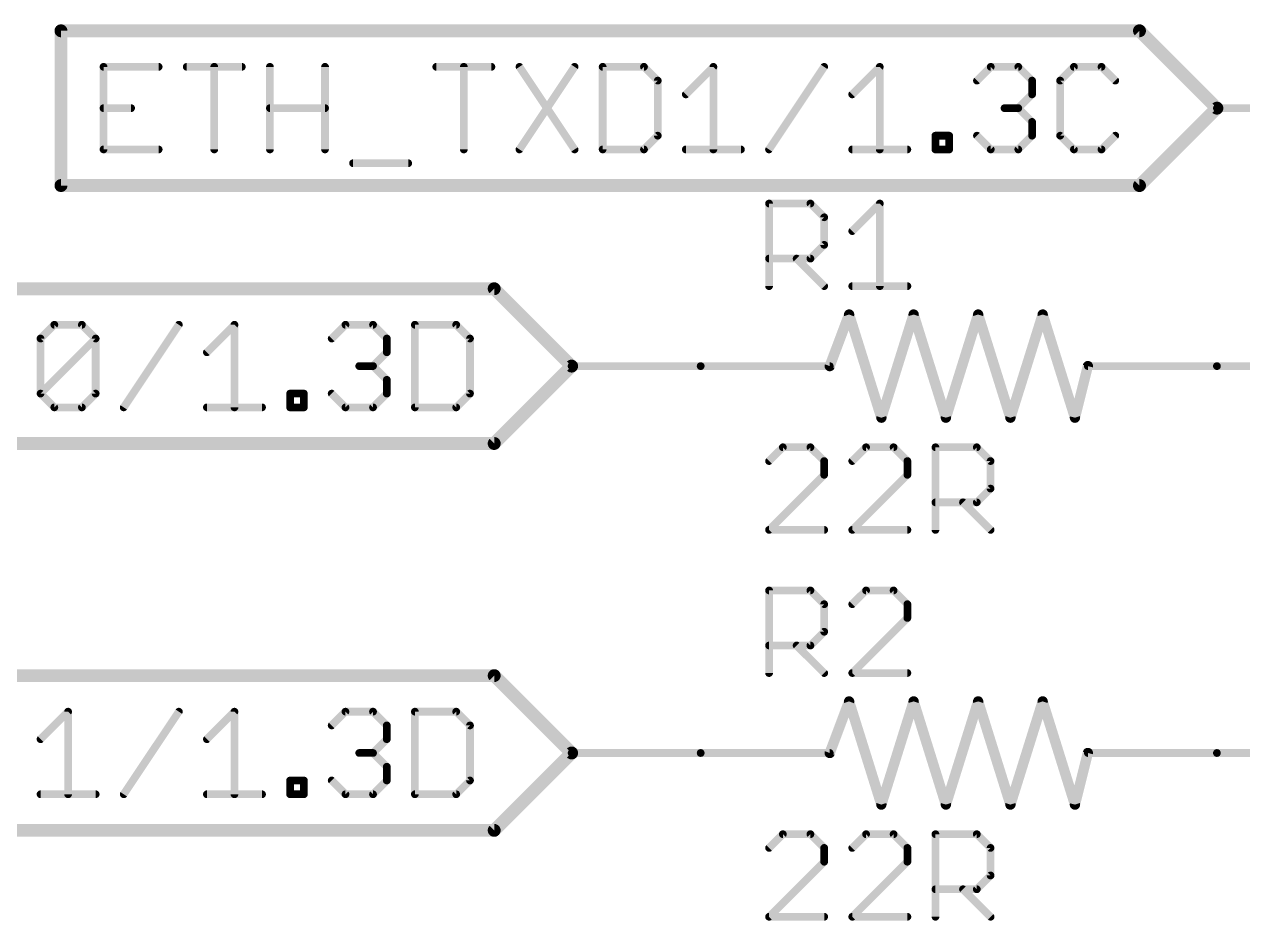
# Model space of a CAD drawing. Extents: x 0 to 388, y 0 to 261.
# Drawn here: x 45.11 to 69.09, y 187.2 to 204.85 of the extents above; entities that cross this region are included whole.
import ezdxf

# ---------------------------------------------------------------- set-up
doc = ezdxf.new("R2010")
doc.units = 0
for name, color, linetype in [('91', 94, 'CONTINUOUS'), ('94', 14, 'CONTINUOUS'), ('95', 251, 'CONTINUOUS'), ('96', 251, 'CONTINUOUS')]:
    doc.layers.add(name, color=color, linetype=linetype)

msp = doc.modelspace()

# ---------------------------------------------------------------- linework, layer by layer
at = {"layer": '91', "const_width": 0.1524}
for points in [[(96.52, 203.2), (68.58, 203.2)], [(58.42, 198.12), (55.88, 198.12)], [(96.52, 198.12), (68.58, 198.12)], [(58.42, 190.5), (55.88, 190.5)], [(71.12, 190.5), (68.58, 190.5)]]:
    msp.add_lwpolyline(points, dxfattribs=at)
at = {"layer": '91', "const_width": 0.0762}
for points in [[(68.58, 203.2381, 1), (68.58, 203.1619)], [(55.88, 198.1581, 1), (55.88, 198.0819)], [(58.42, 198.0819, 1), (58.42, 198.1581)], [(68.58, 198.1581, 1), (68.58, 198.0819)], [(55.88, 190.5381, 1), (55.88, 190.4619)], [(58.42, 190.4619, 1), (58.42, 190.5381)], [(68.58, 190.5381, 1), (68.58, 190.4619)]]:
    msp.add_lwpolyline(points, format="xyb", dxfattribs=at)
at = {"layer": '94'}
for points, const_width in [([(60.96, 198.12), (61.341, 199.136)], 0.2032), ([(61.341, 199.136), (61.976, 197.104)], 0.2032), ([(61.976, 197.104), (62.611, 199.136)], 0.2032), ([(62.611, 199.136), (63.246, 197.104)], 0.2032), ([(63.246, 197.104), (63.881, 199.136)], 0.2032), ([(63.881, 199.136), (64.516, 197.104)], 0.2032), ([(64.516, 197.104), (65.151, 199.136)], 0.2032), ([(65.151, 199.136), (65.786, 197.104)], 0.2032), ([(58.42, 198.12), (60.96, 198.12)], 0.1524), ([(65.786, 197.104), (66.04, 198.12)], 0.2032), ([(68.58, 198.12), (66.04, 198.12)], 0.1524), ([(60.96, 190.5), (61.341, 191.516)], 0.2032), ([(61.341, 191.516), (61.976, 189.484)], 0.2032), ([(61.976, 189.484), (62.611, 191.516)], 0.2032), ([(62.611, 191.516), (63.246, 189.484)], 0.2032), ([(63.246, 189.484), (63.881, 191.516)], 0.2032), ([(63.881, 191.516), (64.516, 189.484)], 0.2032), ([(64.516, 189.484), (65.151, 191.516)], 0.2032), ([(65.151, 191.516), (65.786, 189.484)], 0.2032), ([(58.42, 190.5), (60.96, 190.5)], 0.1524), ([(65.786, 189.484), (66.04, 190.5)], 0.2032), ([(68.58, 190.5), (66.04, 190.5)], 0.1524)]:
    msp.add_lwpolyline(points, dxfattribs=dict(at, const_width=const_width))
for points, const_width in [([(61.3895, 199.1512, 1), (61.2925, 199.1208)], 0.1016), ([(61.3886, 199.1182, 1), (61.2934, 199.1538)], 0.1016), ([(62.6595, 199.1512, 1), (62.5625, 199.1208)], 0.1016), ([(62.6595, 199.1208, 1), (62.5625, 199.1512)], 0.1016), ([(63.9295, 199.1512, 1), (63.8325, 199.1208)], 0.1016), ([(63.9295, 199.1208, 1), (63.8325, 199.1512)], 0.1016), ([(65.1995, 199.1512, 1), (65.1025, 199.1208)], 0.1016), ([(65.1995, 199.1208, 1), (65.1025, 199.1512)], 0.1016), ([(58.42, 198.1581, 1), (58.42, 198.0819)], 0.0762), ([(60.9124, 198.1378, 1), (61.0076, 198.1022)], 0.1016), ([(60.96, 198.0819, 1), (60.96, 198.1581)], 0.0762), ([(66.0893, 198.1077, 1), (65.9907, 198.1323)], 0.1016), ([(66.04, 198.1581, 1), (66.04, 198.0819)], 0.0762), ([(68.58, 198.0819, 1), (68.58, 198.1581)], 0.0762), ([(61.9275, 197.1192, 1), (62.0245, 197.0888)], 0.1016), ([(61.9275, 197.0888, 1), (62.0245, 197.1192)], 0.1016), ([(63.1975, 197.1192, 1), (63.2945, 197.0888)], 0.1016), ([(63.1975, 197.0888, 1), (63.2945, 197.1192)], 0.1016), ([(64.4675, 197.1192, 1), (64.5645, 197.0888)], 0.1016), ([(64.4675, 197.0888, 1), (64.5645, 197.1192)], 0.1016), ([(65.7367, 197.1163, 1), (65.8353, 197.0917)], 0.1016), ([(65.7375, 197.0888, 1), (65.8345, 197.1192)], 0.1016), ([(61.3895, 191.5312, 1), (61.2925, 191.5008)], 0.1016), ([(61.3886, 191.4982, 1), (61.2934, 191.5338)], 0.1016), ([(62.6595, 191.5312, 1), (62.5625, 191.5008)], 0.1016), ([(62.6595, 191.5008, 1), (62.5625, 191.5312)], 0.1016), ([(63.9295, 191.5312, 1), (63.8325, 191.5008)], 0.1016), ([(63.9295, 191.5008, 1), (63.8325, 191.5312)], 0.1016), ([(65.1995, 191.5312, 1), (65.1025, 191.5008)], 0.1016), ([(65.1995, 191.5008, 1), (65.1025, 191.5312)], 0.1016), ([(58.42, 190.5381, 1), (58.42, 190.4619)], 0.0762), ([(60.9124, 190.5178, 1), (61.0076, 190.4822)], 0.1016), ([(60.96, 190.4619, 1), (60.96, 190.5381)], 0.0762), ([(66.0893, 190.4877, 1), (65.9907, 190.5123)], 0.1016), ([(66.04, 190.5381, 1), (66.04, 190.4619)], 0.0762), ([(68.58, 190.4619, 1), (68.58, 190.5381)], 0.0762), ([(61.9275, 189.4992, 1), (62.0245, 189.4688)], 0.1016), ([(61.9275, 189.4688, 1), (62.0245, 189.4992)], 0.1016), ([(63.1975, 189.4992, 1), (63.2945, 189.4688)], 0.1016), ([(63.1975, 189.4688, 1), (63.2945, 189.4992)], 0.1016), ([(64.4675, 189.4992, 1), (64.5645, 189.4688)], 0.1016), ([(64.4675, 189.4688, 1), (64.5645, 189.4992)], 0.1016), ([(65.7367, 189.4963, 1), (65.8353, 189.4717)], 0.1016), ([(65.7375, 189.4688, 1), (65.8345, 189.4992)], 0.1016)]:
    msp.add_lwpolyline(points, format="xyb", dxfattribs=dict(at, const_width=const_width))
at = {"layer": '95'}
for points, const_width in [([(67.056, 204.724), (45.8295, 204.724)], 0.254), ([(45.8295, 201.676), (45.8295, 204.724)], 0.254), ([(68.58, 203.2), (67.056, 204.724)], 0.254), ([(47.7524, 204.0142), (46.6677, 204.0142)], 0.1524), ([(46.6677, 204.0142), (46.6677, 202.3872)], 0.1524), ([(48.3049, 204.0142), (49.3895, 204.0142)], 0.1524), ([(48.8472, 202.3872), (48.8472, 204.0142)], 0.1524), ([(49.942, 202.3872), (49.942, 204.0142)], 0.1524), ([(51.0267, 204.0142), (51.0267, 202.3872)], 0.1524), ([(53.2163, 204.0142), (54.301, 204.0142)], 0.1524), ([(53.7587, 202.3872), (53.7587, 204.0142)], 0.1524), ([(54.8535, 204.0142), (55.9382, 202.3872)], 0.1524), ([(55.9382, 204.0142), (54.8535, 202.3872)], 0.1524), ([(56.4906, 204.0142), (56.4906, 202.3872)], 0.1524), ([(57.3041, 204.0142), (56.4906, 204.0142)], 0.1524), ([(57.5753, 203.743), (57.3041, 204.0142)], 0.1524), ([(58.1278, 203.4719), (58.6701, 204.0142)], 0.1524), ([(58.6701, 204.0142), (58.6701, 202.3872)], 0.1524), ([(59.765, 202.3872), (60.8496, 204.0142)], 0.1524), ([(61.4021, 203.4719), (61.9444, 204.0142)], 0.1524), ([(61.9444, 204.0142), (61.9444, 202.3872)], 0.1524), ([(63.8579, 203.743), (64.129, 204.0142)], 0.1524), ([(64.129, 204.0142), (64.6713, 204.0142)], 0.1524), ([(64.6713, 204.0142), (64.9425, 203.743)], 0.1524), ([(65.7662, 204.0142), (65.495, 203.743)], 0.1524), ([(66.3085, 204.0142), (65.7662, 204.0142)], 0.1524), ([(66.5797, 203.743), (66.3085, 204.0142)], 0.1524), ([(57.5753, 202.6584), (57.5753, 203.743)], 0.1524), ([(64.9425, 203.743), (64.9425, 203.4719)], 0.1524), ([(65.495, 203.743), (65.495, 202.6584)], 0.1524), ([(64.9425, 203.4719), (64.6713, 203.2007)], 0.1524), ([(68.58, 203.2), (67.056, 201.676)], 0.254), ([(46.6677, 203.2007), (47.21, 203.2007)], 0.1524), ([(49.942, 203.2007), (51.0267, 203.2007)], 0.1524), ([(64.6713, 203.2007), (64.4002, 203.2007)], 0.1524), ([(64.6713, 203.2007), (64.9425, 202.9295)], 0.1524), ([(64.9425, 202.9295), (64.9425, 202.6584)], 0.1524), ([(57.3041, 202.3872), (57.5753, 202.6584)], 0.1524), ([(63.0393, 202.3872), (63.0393, 202.6584)], 0.1524), ([(63.0393, 202.6584), (63.3104, 202.6584)], 0.1524), ([(63.3104, 202.6584), (63.3104, 202.3872)], 0.1524), ([(64.129, 202.3872), (63.8579, 202.6584)], 0.1524), ([(64.9425, 202.6584), (64.6713, 202.3872)], 0.1524), ([(65.495, 202.6584), (65.7662, 202.3872)], 0.1524), ([(66.3085, 202.3872), (66.5797, 202.6584)], 0.1524), ([(46.6677, 202.3872), (47.7524, 202.3872)], 0.1524), ([(56.4906, 202.3872), (57.3041, 202.3872)], 0.1524), ([(58.1278, 202.3872), (59.2125, 202.3872)], 0.1524), ([(61.4021, 202.3872), (62.4868, 202.3872)], 0.1524), ([(63.3104, 202.3872), (63.0393, 202.3872)], 0.1524), ([(64.6713, 202.3872), (64.129, 202.3872)], 0.1524), ([(65.7662, 202.3872), (66.3085, 202.3872)], 0.1524), ([(51.5792, 202.116), (52.6638, 202.116)], 0.1524), ([(67.056, 201.676), (45.8295, 201.676)], 0.254), ([(59.7662, 199.6948), (59.7662, 201.3218)], 0.1524), ([(59.7662, 201.3218), (60.5797, 201.3218)], 0.1524), ([(60.5797, 201.3218), (60.8509, 201.0506)], 0.1524), ([(61.4034, 200.7795), (61.9457, 201.3218)], 0.1524), ([(61.9457, 201.3218), (61.9457, 199.6948)], 0.1524), ([(60.8509, 201.0506), (60.8509, 200.5083)], 0.1524), ([(60.8509, 200.5083), (60.5797, 200.2371)], 0.1524), ([(60.5797, 200.2371), (59.7662, 200.2371)], 0.1524), ([(60.3085, 200.2371), (60.8509, 199.6948)], 0.1524), ([(54.356, 199.644), (33.1295, 199.644)], 0.254), ([(55.88, 198.12), (54.356, 199.644)], 0.254), ([(61.4034, 199.6948), (62.488, 199.6948)], 0.1524), ([(45.4278, 198.663), (45.699, 198.9342)], 0.1524), ([(45.699, 198.9342), (46.2413, 198.9342)], 0.1524), ([(46.2413, 198.9342), (46.5125, 198.663)], 0.1524), ([(47.065, 197.3072), (48.1496, 198.9342)], 0.1524), ([(48.7021, 198.3919), (49.2444, 198.9342)], 0.1524), ([(49.2444, 198.9342), (49.2444, 197.3072)], 0.1524), ([(51.1579, 198.663), (51.429, 198.9342)], 0.1524), ([(51.429, 198.9342), (51.9713, 198.9342)], 0.1524), ([(51.9713, 198.9342), (52.2425, 198.663)], 0.1524), ([(52.795, 198.9342), (52.795, 197.3072)], 0.1524), ([(53.6085, 198.9342), (52.795, 198.9342)], 0.1524), ([(53.8797, 198.663), (53.6085, 198.9342)], 0.1524), ([(45.4278, 197.5784), (45.4278, 198.663)], 0.1524), ([(45.4278, 197.5784), (46.5125, 198.663)], 0.1524), ([(46.5125, 198.663), (46.5125, 197.5784)], 0.1524), ([(52.2425, 198.663), (52.2425, 198.3919)], 0.1524), ([(53.8797, 197.5784), (53.8797, 198.663)], 0.1524), ([(52.2425, 198.3919), (51.9713, 198.1207)], 0.1524), ([(51.9713, 198.1207), (51.7002, 198.1207)], 0.1524), ([(51.9713, 198.1207), (52.2425, 197.8495)], 0.1524), ([(55.88, 198.12), (54.356, 196.596)], 0.254), ([(52.2425, 197.8495), (52.2425, 197.5784)], 0.1524), ([(45.699, 197.3072), (45.4278, 197.5784)], 0.1524), ([(46.5125, 197.5784), (46.2413, 197.3072)], 0.1524), ([(50.3393, 197.3072), (50.3393, 197.5784)], 0.1524), ([(50.3393, 197.5784), (50.6104, 197.5784)], 0.1524), ([(50.6104, 197.5784), (50.6104, 197.3072)], 0.1524), ([(51.429, 197.3072), (51.1579, 197.5784)], 0.1524), ([(52.2425, 197.5784), (51.9713, 197.3072)], 0.1524), ([(53.6085, 197.3072), (53.8797, 197.5784)], 0.1524), ([(46.2413, 197.3072), (45.699, 197.3072)], 0.1524), ([(48.7021, 197.3072), (49.7868, 197.3072)], 0.1524), ([(50.6104, 197.3072), (50.3393, 197.3072)], 0.1524), ([(51.9713, 197.3072), (51.429, 197.3072)], 0.1524), ([(52.795, 197.3072), (53.6085, 197.3072)], 0.1524), ([(54.356, 196.596), (33.1295, 196.596)], 0.254), ([(59.7662, 192.0748), (59.7662, 193.7018)], 0.1524), ([(59.7662, 193.7018), (60.5797, 193.7018)], 0.1524), ([(60.5797, 193.7018), (60.8509, 193.4306)], 0.1524), ([(61.6745, 193.7018), (61.4034, 193.4306)], 0.1524), ([(62.2169, 193.7018), (61.6745, 193.7018)], 0.1524), ([(62.488, 193.4306), (62.2169, 193.7018)], 0.1524), ([(60.8509, 193.4306), (60.8509, 192.8883)], 0.1524), ([(62.488, 193.1595), (62.488, 193.4306)], 0.1524), ([(61.4034, 192.0748), (62.488, 193.1595)], 0.1524), ([(60.8509, 192.8883), (60.5797, 192.6171)], 0.1524), ([(60.5797, 192.6171), (59.7662, 192.6171)], 0.1524), ([(60.3085, 192.6171), (60.8509, 192.0748)], 0.1524), ([(54.356, 192.024), (33.1295, 192.024)], 0.254), ([(55.88, 190.5), (54.356, 192.024)], 0.254), ([(62.488, 192.0748), (61.4034, 192.0748)], 0.1524), ([(45.4278, 190.7719), (45.9701, 191.3142)], 0.1524), ([(45.9701, 191.3142), (45.9701, 189.6872)], 0.1524), ([(47.065, 189.6872), (48.1496, 191.3142)], 0.1524), ([(48.7021, 190.7719), (49.2444, 191.3142)], 0.1524), ([(49.2444, 191.3142), (49.2444, 189.6872)], 0.1524), ([(51.1579, 191.043), (51.429, 191.3142)], 0.1524), ([(51.429, 191.3142), (51.9713, 191.3142)], 0.1524), ([(51.9713, 191.3142), (52.2425, 191.043)], 0.1524), ([(52.795, 191.3142), (52.795, 189.6872)], 0.1524), ([(53.6085, 191.3142), (52.795, 191.3142)], 0.1524), ([(53.8797, 191.043), (53.6085, 191.3142)], 0.1524), ([(52.2425, 191.043), (52.2425, 190.7719)], 0.1524), ([(53.8797, 189.9584), (53.8797, 191.043)], 0.1524), ([(52.2425, 190.7719), (51.9713, 190.5007)], 0.1524), ([(55.88, 190.5), (54.356, 188.976)], 0.254), ([(51.9713, 190.5007), (51.7002, 190.5007)], 0.1524), ([(51.9713, 190.5007), (52.2425, 190.2295)], 0.1524), ([(52.2425, 190.2295), (52.2425, 189.9584)], 0.1524), ([(50.3393, 189.6872), (50.3393, 189.9584)], 0.1524), ([(50.3393, 189.9584), (50.6104, 189.9584)], 0.1524), ([(50.6104, 189.9584), (50.6104, 189.6872)], 0.1524), ([(51.429, 189.6872), (51.1579, 189.9584)], 0.1524), ([(52.2425, 189.9584), (51.9713, 189.6872)], 0.1524), ([(53.6085, 189.6872), (53.8797, 189.9584)], 0.1524), ([(45.4278, 189.6872), (46.5125, 189.6872)], 0.1524), ([(48.7021, 189.6872), (49.7868, 189.6872)], 0.1524), ([(50.6104, 189.6872), (50.3393, 189.6872)], 0.1524), ([(51.9713, 189.6872), (51.429, 189.6872)], 0.1524), ([(52.795, 189.6872), (53.6085, 189.6872)], 0.1524), ([(54.356, 188.976), (33.1295, 188.976)], 0.254)]:
    msp.add_lwpolyline(points, dxfattribs=dict(at, const_width=const_width))
for points, const_width in [([(45.8295, 204.7875, 1), (45.8295, 204.6605)], 0.127), ([(45.893, 204.724, 1), (45.766, 204.724)], 0.127), ([(67.1009, 204.7689, 1), (67.0111, 204.6791)], 0.127), ([(67.056, 204.6605, 1), (67.056, 204.7875)], 0.127), ([(46.6677, 204.0523, 1), (46.6677, 203.9761)], 0.0762), ([(46.7058, 204.0142, 1), (46.6296, 204.0142)], 0.0762), ([(47.7524, 203.9761, 1), (47.7524, 204.0523)], 0.0762), ([(48.3049, 204.0523, 1), (48.3049, 203.9761)], 0.0762), ([(48.8853, 204.0142, 1), (48.8091, 204.0142)], 0.0762), ([(49.3895, 203.9761, 1), (49.3895, 204.0523)], 0.0762), ([(49.9801, 204.0142, 1), (49.9039, 204.0142)], 0.0762), ([(51.0648, 204.0142, 1), (50.9886, 204.0142)], 0.0762), ([(53.2163, 204.0523, 1), (53.2163, 203.9761)], 0.0762), ([(53.7968, 204.0142, 1), (53.7206, 204.0142)], 0.0762), ([(54.301, 203.9761, 1), (54.301, 204.0523)], 0.0762), ([(54.8852, 204.0353, 1), (54.8218, 203.9931)], 0.0762), ([(55.9699, 203.9931, 1), (55.9064, 204.0353)], 0.0762), ([(56.5287, 204.0142, 1), (56.4525, 204.0142)], 0.0762), ([(56.4906, 204.0523, 1), (56.4906, 203.9761)], 0.0762), ([(57.3311, 204.0411, 1), (57.2772, 203.9872)], 0.0762), ([(57.3041, 203.9761, 1), (57.3041, 204.0523)], 0.0762), ([(58.7082, 204.0142, 1), (58.632, 204.0142)], 0.0762), ([(58.6971, 203.9872, 1), (58.6432, 204.0411)], 0.0762), ([(60.8813, 203.9931, 1), (60.8179, 204.0353)], 0.0762), ([(61.9825, 204.0142, 1), (61.9063, 204.0142)], 0.0762), ([(61.9714, 203.9872, 1), (61.9175, 204.0411)], 0.0762), ([(64.129, 204.0523, 1), (64.129, 203.9761)], 0.0762), ([(64.156, 203.9872, 1), (64.1021, 204.0411)], 0.0762), ([(64.6983, 204.0411, 1), (64.6444, 203.9872)], 0.0762), ([(64.6713, 203.9761, 1), (64.6713, 204.0523)], 0.0762), ([(65.7662, 204.0523, 1), (65.7662, 203.9761)], 0.0762), ([(65.7931, 203.9872, 1), (65.7392, 204.0411)], 0.0762), ([(66.3354, 204.0411, 1), (66.2816, 203.9872)], 0.0762), ([(66.3085, 203.9761, 1), (66.3085, 204.0523)], 0.0762), ([(57.6134, 203.743, 1), (57.5372, 203.743)], 0.0762), ([(57.5484, 203.7161, 1), (57.6022, 203.77)], 0.0762), ([(63.8309, 203.77, 1), (63.8848, 203.7161)], 0.0762), ([(64.9806, 203.743, 1), (64.9044, 203.743)], 0.0762), ([(64.9156, 203.7161, 1), (64.9694, 203.77)], 0.0762), ([(65.5331, 203.743, 1), (65.4569, 203.743)], 0.0762), ([(65.4681, 203.77, 1), (65.5219, 203.7161)], 0.0762), ([(66.5527, 203.7161, 1), (66.6066, 203.77)], 0.0762), ([(58.1009, 203.4988, 1), (58.1547, 203.4449)], 0.0762), ([(61.3752, 203.4988, 1), (61.4291, 203.4449)], 0.0762), ([(64.9044, 203.4719, 1), (64.9806, 203.4719)], 0.0762), ([(64.9695, 203.4449, 1), (64.9156, 203.4988)], 0.0762), ([(68.6249, 203.1551, 1), (68.5351, 203.2449)], 0.127), ([(46.6677, 203.2388, 1), (46.6677, 203.1626)], 0.0762), ([(47.21, 203.1626, 1), (47.21, 203.2388)], 0.0762), ([(49.942, 203.2388, 1), (49.942, 203.1626)], 0.0762), ([(51.0267, 203.1626, 1), (51.0267, 203.2388)], 0.0762), ([(64.4002, 203.2388, 1), (64.4002, 203.1626)], 0.0762), ([(64.6983, 203.2276, 1), (64.6444, 203.1738)], 0.0762), ([(64.6444, 203.2276, 1), (64.6983, 203.1738)], 0.0762), ([(64.6713, 203.1626, 1), (64.6713, 203.2388)], 0.0762), ([(68.5351, 203.1551, 1), (68.6249, 203.2449)], 0.127), ([(64.9806, 202.9295, 1), (64.9044, 202.9295)], 0.0762), ([(64.9156, 202.9026, 1), (64.9695, 202.9565)], 0.0762), ([(57.5372, 202.6584, 1), (57.6134, 202.6584)], 0.0762), ([(57.6022, 202.6314, 1), (57.5484, 202.6853)], 0.0762), ([(63.0774, 202.6584, 1), (63.0012, 202.6584)], 0.0762), ([(63.0393, 202.6965, 1), (63.0393, 202.6203)], 0.0762), ([(63.3485, 202.6584, 1), (63.2723, 202.6584)], 0.0762), ([(63.3104, 202.6203, 1), (63.3104, 202.6965)], 0.0762), ([(63.8848, 202.6853, 1), (63.8309, 202.6314)], 0.0762), ([(64.9044, 202.6584, 1), (64.9806, 202.6584)], 0.0762), ([(64.9694, 202.6314, 1), (64.9156, 202.6853)], 0.0762), ([(65.5219, 202.6853, 1), (65.4681, 202.6314)], 0.0762), ([(65.4569, 202.6584, 1), (65.5331, 202.6584)], 0.0762), ([(66.6066, 202.6314, 1), (66.5527, 202.6853)], 0.0762), ([(46.6677, 202.4253, 1), (46.6677, 202.3491)], 0.0762), ([(46.6296, 202.3872, 1), (46.7058, 202.3872)], 0.0762), ([(47.7524, 202.3491, 1), (47.7524, 202.4253)], 0.0762), ([(48.8091, 202.3872, 1), (48.8853, 202.3872)], 0.0762), ([(49.9039, 202.3872, 1), (49.9801, 202.3872)], 0.0762), ([(50.9886, 202.3872, 1), (51.0648, 202.3872)], 0.0762), ([(53.7206, 202.3872, 1), (53.7968, 202.3872)], 0.0762), ([(54.8218, 202.4083, 1), (54.8852, 202.3661)], 0.0762), ([(55.9064, 202.3661, 1), (55.9699, 202.4083)], 0.0762), ([(56.4906, 202.4253, 1), (56.4906, 202.3491)], 0.0762), ([(56.4525, 202.3872, 1), (56.5287, 202.3872)], 0.0762), ([(57.2772, 202.4141, 1), (57.3311, 202.3603)], 0.0762), ([(57.3041, 202.3491, 1), (57.3041, 202.4253)], 0.0762), ([(58.1278, 202.4253, 1), (58.1278, 202.3491)], 0.0762), ([(58.632, 202.3872, 1), (58.7082, 202.3872)], 0.0762), ([(59.2125, 202.3491, 1), (59.2125, 202.4253)], 0.0762), ([(59.7333, 202.4083, 1), (59.7967, 202.3661)], 0.0762), ([(61.4021, 202.4253, 1), (61.4021, 202.3491)], 0.0762), ([(61.9063, 202.3872, 1), (61.9825, 202.3872)], 0.0762), ([(62.4868, 202.3491, 1), (62.4868, 202.4253)], 0.0762), ([(63.0393, 202.4253, 1), (63.0393, 202.3491)], 0.0762), ([(63.0012, 202.3872, 1), (63.0774, 202.3872)], 0.0762), ([(63.2723, 202.3872, 1), (63.3485, 202.3872)], 0.0762), ([(63.3104, 202.3491, 1), (63.3104, 202.4253)], 0.0762), ([(64.129, 202.4253, 1), (64.129, 202.3491)], 0.0762), ([(64.1021, 202.3603, 1), (64.156, 202.4141)], 0.0762), ([(64.6444, 202.4141, 1), (64.6983, 202.3603)], 0.0762), ([(64.6713, 202.3491, 1), (64.6713, 202.4253)], 0.0762), ([(65.7662, 202.4253, 1), (65.7662, 202.3491)], 0.0762), ([(65.7392, 202.3603, 1), (65.7931, 202.4141)], 0.0762), ([(66.2816, 202.4141, 1), (66.3354, 202.3603)], 0.0762), ([(66.3085, 202.3491, 1), (66.3085, 202.4253)], 0.0762), ([(51.5792, 202.1541, 1), (51.5792, 202.0779)], 0.0762), ([(52.6638, 202.0779, 1), (52.6638, 202.1541)], 0.0762), ([(45.8295, 201.7395, 1), (45.8295, 201.6125)], 0.127), ([(45.766, 201.676, 1), (45.893, 201.676)], 0.127), ([(67.0111, 201.7209, 1), (67.1009, 201.6311)], 0.127), ([(67.056, 201.6125, 1), (67.056, 201.7395)], 0.127), ([(59.8043, 201.3218, 1), (59.7281, 201.3218)], 0.0762), ([(59.7662, 201.3599, 1), (59.7662, 201.2837)], 0.0762), ([(60.6066, 201.3487, 1), (60.5528, 201.2948)], 0.0762), ([(60.5797, 201.2837, 1), (60.5797, 201.3599)], 0.0762), ([(61.9838, 201.3218, 1), (61.9076, 201.3218)], 0.0762), ([(61.9726, 201.2948, 1), (61.9187, 201.3487)], 0.0762), ([(60.889, 201.0506, 1), (60.8128, 201.0506)], 0.0762), ([(60.8239, 201.0237, 1), (60.8778, 201.0776)], 0.0762), ([(61.3764, 200.8064, 1), (61.4303, 200.7525)], 0.0762), ([(60.8128, 200.5083, 1), (60.889, 200.5083)], 0.0762), ([(60.8778, 200.4814, 1), (60.8239, 200.5352)], 0.0762), ([(59.7662, 200.2752, 1), (59.7662, 200.199)], 0.0762), ([(60.3355, 200.2641, 1), (60.2816, 200.2102)], 0.0762), ([(60.5528, 200.2641, 1), (60.6066, 200.2102)], 0.0762), ([(60.5797, 200.199, 1), (60.5797, 200.2752)], 0.0762), ([(54.4009, 199.6889, 1), (54.3111, 199.5991)], 0.127), ([(54.356, 199.5805, 1), (54.356, 199.7075)], 0.127), ([(59.7281, 199.6948, 1), (59.8043, 199.6948)], 0.0762), ([(60.8239, 199.6679, 1), (60.8778, 199.7217)], 0.0762), ([(61.4034, 199.7329, 1), (61.4034, 199.6567)], 0.0762), ([(61.9076, 199.6948, 1), (61.9838, 199.6948)], 0.0762), ([(62.488, 199.6567, 1), (62.488, 199.7329)], 0.0762), ([(45.699, 198.9723, 1), (45.699, 198.8961)], 0.0762), ([(45.7259, 198.9072, 1), (45.672, 198.9611)], 0.0762), ([(46.2682, 198.9611, 1), (46.2144, 198.9072)], 0.0762), ([(46.2413, 198.8961, 1), (46.2413, 198.9723)], 0.0762), ([(48.1813, 198.9131, 1), (48.1179, 198.9553)], 0.0762), ([(49.2825, 198.9342, 1), (49.2063, 198.9342)], 0.0762), ([(49.2714, 198.9072, 1), (49.2175, 198.9611)], 0.0762), ([(51.429, 198.9723, 1), (51.429, 198.8961)], 0.0762), ([(51.456, 198.9072, 1), (51.4021, 198.9611)], 0.0762), ([(51.9983, 198.9611, 1), (51.9444, 198.9072)], 0.0762), ([(51.9713, 198.8961, 1), (51.9713, 198.9723)], 0.0762), ([(52.8331, 198.9342, 1), (52.7569, 198.9342)], 0.0762), ([(52.795, 198.9723, 1), (52.795, 198.8961)], 0.0762), ([(53.6354, 198.9611, 1), (53.5816, 198.9072)], 0.0762), ([(53.6085, 198.8961, 1), (53.6085, 198.9723)], 0.0762), ([(45.4659, 198.663, 1), (45.3897, 198.663)], 0.0762), ([(45.4009, 198.69, 1), (45.4547, 198.6361)], 0.0762), ([(46.5506, 198.663, 1), (46.4744, 198.663)], 0.0762), ([(46.5394, 198.6361, 1), (46.4855, 198.69)], 0.0762), ([(46.4855, 198.6361, 1), (46.5394, 198.69)], 0.0762), ([(51.1309, 198.69, 1), (51.1848, 198.6361)], 0.0762), ([(52.2806, 198.663, 1), (52.2044, 198.663)], 0.0762), ([(52.2156, 198.6361, 1), (52.2694, 198.69)], 0.0762), ([(53.9178, 198.663, 1), (53.8416, 198.663)], 0.0762), ([(53.8527, 198.6361, 1), (53.9066, 198.69)], 0.0762), ([(48.6752, 198.4188, 1), (48.7291, 198.3649)], 0.0762), ([(52.2044, 198.3919, 1), (52.2806, 198.3919)], 0.0762), ([(52.2695, 198.3649, 1), (52.2156, 198.4188)], 0.0762), ([(51.7002, 198.1588, 1), (51.7002, 198.0826)], 0.0762), ([(51.9983, 198.1476, 1), (51.9444, 198.0938)], 0.0762), ([(51.9444, 198.1476, 1), (51.9983, 198.0938)], 0.0762), ([(51.9713, 198.0826, 1), (51.9713, 198.1588)], 0.0762), ([(55.9249, 198.0751, 1), (55.8351, 198.1649)], 0.127), ([(55.8351, 198.0751, 1), (55.9249, 198.1649)], 0.127), ([(52.2806, 197.8495, 1), (52.2044, 197.8495)], 0.0762), ([(52.2156, 197.8226, 1), (52.2695, 197.8765)], 0.0762), ([(45.4547, 197.6053, 1), (45.4009, 197.5514)], 0.0762), ([(45.4009, 197.6053, 1), (45.4547, 197.5514)], 0.0762), ([(45.3897, 197.5784, 1), (45.4659, 197.5784)], 0.0762), ([(46.4744, 197.5784, 1), (46.5506, 197.5784)], 0.0762), ([(46.5394, 197.5514, 1), (46.4855, 197.6053)], 0.0762), ([(50.3774, 197.5784, 1), (50.3012, 197.5784)], 0.0762), ([(50.3393, 197.6165, 1), (50.3393, 197.5403)], 0.0762), ([(50.6485, 197.5784, 1), (50.5723, 197.5784)], 0.0762), ([(50.6104, 197.5403, 1), (50.6104, 197.6165)], 0.0762), ([(51.1848, 197.6053, 1), (51.1309, 197.5514)], 0.0762), ([(52.2044, 197.5784, 1), (52.2806, 197.5784)], 0.0762), ([(52.2694, 197.5514, 1), (52.2156, 197.6053)], 0.0762), ([(53.8416, 197.5784, 1), (53.9178, 197.5784)], 0.0762), ([(53.9066, 197.5514, 1), (53.8527, 197.6053)], 0.0762), ([(45.699, 197.3453, 1), (45.699, 197.2691)], 0.0762), ([(45.672, 197.2803, 1), (45.7259, 197.3341)], 0.0762), ([(46.2144, 197.3341, 1), (46.2682, 197.2803)], 0.0762), ([(46.2413, 197.2691, 1), (46.2413, 197.3453)], 0.0762), ([(47.0333, 197.3283, 1), (47.0967, 197.2861)], 0.0762), ([(48.7021, 197.3453, 1), (48.7021, 197.2691)], 0.0762), ([(49.2063, 197.3072, 1), (49.2825, 197.3072)], 0.0762), ([(49.7868, 197.2691, 1), (49.7868, 197.3453)], 0.0762), ([(50.3393, 197.3453, 1), (50.3393, 197.2691)], 0.0762), ([(50.3012, 197.3072, 1), (50.3774, 197.3072)], 0.0762), ([(50.5723, 197.3072, 1), (50.6485, 197.3072)], 0.0762), ([(50.6104, 197.2691, 1), (50.6104, 197.3453)], 0.0762), ([(51.429, 197.3453, 1), (51.429, 197.2691)], 0.0762), ([(51.4021, 197.2803, 1), (51.456, 197.3341)], 0.0762), ([(51.9444, 197.3341, 1), (51.9983, 197.2803)], 0.0762), ([(51.9713, 197.2691, 1), (51.9713, 197.3453)], 0.0762), ([(52.795, 197.3453, 1), (52.795, 197.2691)], 0.0762), ([(52.7569, 197.3072, 1), (52.8331, 197.3072)], 0.0762), ([(53.5816, 197.3341, 1), (53.6354, 197.2803)], 0.0762), ([(53.6085, 197.2691, 1), (53.6085, 197.3453)], 0.0762), ([(54.3111, 196.6409, 1), (54.4009, 196.5511)], 0.127), ([(54.356, 196.5325, 1), (54.356, 196.6595)], 0.127), ([(59.8043, 193.7018, 1), (59.7281, 193.7018)], 0.0762), ([(59.7662, 193.7399, 1), (59.7662, 193.6637)], 0.0762), ([(60.6066, 193.7287, 1), (60.5528, 193.6748)], 0.0762), ([(60.5797, 193.6637, 1), (60.5797, 193.7399)], 0.0762), ([(61.6745, 193.7399, 1), (61.6745, 193.6637)], 0.0762), ([(61.7015, 193.6748, 1), (61.6476, 193.7287)], 0.0762), ([(62.2438, 193.7287, 1), (62.1899, 193.6748)], 0.0762), ([(62.2169, 193.6637, 1), (62.2169, 193.7399)], 0.0762), ([(60.889, 193.4306, 1), (60.8128, 193.4306)], 0.0762), ([(60.8239, 193.4037, 1), (60.8778, 193.4576)], 0.0762), ([(61.3764, 193.4576, 1), (61.4303, 193.4037)], 0.0762), ([(62.5261, 193.4306, 1), (62.4499, 193.4306)], 0.0762), ([(62.4611, 193.4037, 1), (62.515, 193.4576)], 0.0762), ([(62.4499, 193.1595, 1), (62.5261, 193.1595)], 0.0762), ([(62.515, 193.1325, 1), (62.4611, 193.1864)], 0.0762), ([(60.8128, 192.8883, 1), (60.889, 192.8883)], 0.0762), ([(60.8778, 192.8614, 1), (60.8239, 192.9152)], 0.0762), ([(59.7662, 192.6552, 1), (59.7662, 192.579)], 0.0762), ([(60.3355, 192.6441, 1), (60.2816, 192.5902)], 0.0762), ([(60.5528, 192.6441, 1), (60.6066, 192.5902)], 0.0762), ([(60.5797, 192.579, 1), (60.5797, 192.6552)], 0.0762), ([(54.4009, 192.0689, 1), (54.3111, 191.9791)], 0.127), ([(54.356, 191.9605, 1), (54.356, 192.0875)], 0.127), ([(59.7281, 192.0748, 1), (59.8043, 192.0748)], 0.0762), ([(60.8239, 192.0479, 1), (60.8778, 192.1017)], 0.0762), ([(61.4034, 192.1129, 1), (61.4034, 192.0367)], 0.0762), ([(61.3764, 192.1017, 1), (61.4303, 192.0479)], 0.0762), ([(62.488, 192.0367, 1), (62.488, 192.1129)], 0.0762), ([(46.0082, 191.3142, 1), (45.932, 191.3142)], 0.0762), ([(45.9971, 191.2872, 1), (45.9432, 191.3411)], 0.0762), ([(48.1813, 191.2931, 1), (48.1179, 191.3353)], 0.0762), ([(49.2825, 191.3142, 1), (49.2063, 191.3142)], 0.0762), ([(49.2714, 191.2872, 1), (49.2175, 191.3411)], 0.0762), ([(51.429, 191.3523, 1), (51.429, 191.2761)], 0.0762), ([(51.456, 191.2872, 1), (51.4021, 191.3411)], 0.0762), ([(51.9983, 191.3411, 1), (51.9444, 191.2872)], 0.0762), ([(51.9713, 191.2761, 1), (51.9713, 191.3523)], 0.0762), ([(52.8331, 191.3142, 1), (52.7569, 191.3142)], 0.0762), ([(52.795, 191.3523, 1), (52.795, 191.2761)], 0.0762), ([(53.6354, 191.3411, 1), (53.5816, 191.2872)], 0.0762), ([(53.6085, 191.2761, 1), (53.6085, 191.3523)], 0.0762), ([(51.1309, 191.07, 1), (51.1848, 191.0161)], 0.0762), ([(52.2806, 191.043, 1), (52.2044, 191.043)], 0.0762), ([(52.2156, 191.0161, 1), (52.2694, 191.07)], 0.0762), ([(53.9178, 191.043, 1), (53.8416, 191.043)], 0.0762), ([(53.8527, 191.0161, 1), (53.9066, 191.07)], 0.0762), ([(45.4009, 190.7988, 1), (45.4547, 190.7449)], 0.0762), ([(48.6752, 190.7988, 1), (48.7291, 190.7449)], 0.0762), ([(52.2044, 190.7719, 1), (52.2806, 190.7719)], 0.0762), ([(52.2695, 190.7449, 1), (52.2156, 190.7988)], 0.0762), ([(55.9249, 190.4551, 1), (55.8351, 190.5449)], 0.127), ([(51.7002, 190.5388, 1), (51.7002, 190.4626)], 0.0762), ([(51.9983, 190.5276, 1), (51.9444, 190.4738)], 0.0762), ([(51.9444, 190.5276, 1), (51.9983, 190.4738)], 0.0762), ([(51.9713, 190.4626, 1), (51.9713, 190.5388)], 0.0762), ([(55.8351, 190.4551, 1), (55.9249, 190.5449)], 0.127), ([(52.2806, 190.2295, 1), (52.2044, 190.2295)], 0.0762), ([(52.2156, 190.2026, 1), (52.2695, 190.2565)], 0.0762), ([(50.3774, 189.9584, 1), (50.3012, 189.9584)], 0.0762), ([(50.3393, 189.9965, 1), (50.3393, 189.9203)], 0.0762), ([(50.6485, 189.9584, 1), (50.5723, 189.9584)], 0.0762), ([(50.6104, 189.9203, 1), (50.6104, 189.9965)], 0.0762), ([(51.1848, 189.9853, 1), (51.1309, 189.9314)], 0.0762), ([(52.2044, 189.9584, 1), (52.2806, 189.9584)], 0.0762), ([(52.2694, 189.9314, 1), (52.2156, 189.9853)], 0.0762), ([(53.8416, 189.9584, 1), (53.9178, 189.9584)], 0.0762), ([(53.9066, 189.9314, 1), (53.8527, 189.9853)], 0.0762), ([(45.4278, 189.7253, 1), (45.4278, 189.6491)], 0.0762), ([(45.932, 189.6872, 1), (46.0082, 189.6872)], 0.0762), ([(46.5125, 189.6491, 1), (46.5125, 189.7253)], 0.0762), ([(47.0333, 189.7083, 1), (47.0967, 189.6661)], 0.0762), ([(48.7021, 189.7253, 1), (48.7021, 189.6491)], 0.0762), ([(49.2063, 189.6872, 1), (49.2825, 189.6872)], 0.0762), ([(49.7868, 189.6491, 1), (49.7868, 189.7253)], 0.0762), ([(50.3393, 189.7253, 1), (50.3393, 189.6491)], 0.0762), ([(50.3012, 189.6872, 1), (50.3774, 189.6872)], 0.0762), ([(50.5723, 189.6872, 1), (50.6485, 189.6872)], 0.0762), ([(50.6104, 189.6491, 1), (50.6104, 189.7253)], 0.0762), ([(51.429, 189.7253, 1), (51.429, 189.6491)], 0.0762), ([(51.4021, 189.6603, 1), (51.456, 189.7141)], 0.0762), ([(51.9444, 189.7141, 1), (51.9983, 189.6603)], 0.0762), ([(51.9713, 189.6491, 1), (51.9713, 189.7253)], 0.0762), ([(52.795, 189.7253, 1), (52.795, 189.6491)], 0.0762), ([(52.7569, 189.6872, 1), (52.8331, 189.6872)], 0.0762), ([(53.5816, 189.7141, 1), (53.6354, 189.6603)], 0.0762), ([(53.6085, 189.6491, 1), (53.6085, 189.7253)], 0.0762), ([(54.3111, 189.0209, 1), (54.4009, 188.9311)], 0.127), ([(54.356, 188.9125, 1), (54.356, 189.0395)], 0.127)]:
    msp.add_lwpolyline(points, format="xyb", dxfattribs=dict(at, const_width=const_width))
at = {"layer": '96', "const_width": 0.1524}
for points in [[(60.0374, 196.5212), (59.7662, 196.25)], [(60.5797, 196.5212), (60.0374, 196.5212)], [(60.8509, 196.25), (60.5797, 196.5212)], [(61.6745, 196.5212), (61.4034, 196.25)], [(62.2169, 196.5212), (61.6745, 196.5212)], [(62.488, 196.25), (62.2169, 196.5212)], [(63.0405, 194.8942), (63.0405, 196.5212)], [(63.0405, 196.5212), (63.854, 196.5212)], [(63.854, 196.5212), (64.1252, 196.25)], [(60.8509, 195.9789), (60.8509, 196.25)], [(62.488, 195.9789), (62.488, 196.25)], [(64.1252, 196.25), (64.1252, 195.7077)], [(59.7662, 194.8942), (60.8509, 195.9789)], [(61.4034, 194.8942), (62.488, 195.9789)], [(64.1252, 195.7077), (63.854, 195.4365)], [(63.854, 195.4365), (63.0405, 195.4365)], [(63.5828, 195.4365), (64.1252, 194.8942)], [(60.8509, 194.8942), (59.7662, 194.8942)], [(62.488, 194.8942), (61.4034, 194.8942)], [(60.0374, 188.9012), (59.7662, 188.63)], [(60.5797, 188.9012), (60.0374, 188.9012)], [(60.8509, 188.63), (60.5797, 188.9012)], [(61.6745, 188.9012), (61.4034, 188.63)], [(62.2169, 188.9012), (61.6745, 188.9012)], [(62.488, 188.63), (62.2169, 188.9012)], [(63.0405, 187.2742), (63.0405, 188.9012)], [(63.0405, 188.9012), (63.854, 188.9012)], [(63.854, 188.9012), (64.1252, 188.63)], [(60.8509, 188.3589), (60.8509, 188.63)], [(62.488, 188.3589), (62.488, 188.63)], [(64.1252, 188.63), (64.1252, 188.0877)], [(59.7662, 187.2742), (60.8509, 188.3589)], [(61.4034, 187.2742), (62.488, 188.3589)], [(64.1252, 188.0877), (63.854, 187.8165)], [(63.854, 187.8165), (63.0405, 187.8165)], [(63.5828, 187.8165), (64.1252, 187.2742)], [(60.8509, 187.2742), (59.7662, 187.2742)], [(62.488, 187.2742), (61.4034, 187.2742)]]:
    msp.add_lwpolyline(points, dxfattribs=at)
at = {"layer": '96', "const_width": 0.0762}
for points in [[(60.0374, 196.5593, 1), (60.0374, 196.4831)], [(60.0643, 196.4942, 1), (60.0104, 196.5481)], [(60.6066, 196.5481, 1), (60.5528, 196.4942)], [(60.5797, 196.4831, 1), (60.5797, 196.5593)], [(61.6745, 196.5593, 1), (61.6745, 196.4831)], [(61.7015, 196.4942, 1), (61.6476, 196.5481)], [(62.2438, 196.5481, 1), (62.1899, 196.4942)], [(62.2169, 196.4831, 1), (62.2169, 196.5593)], [(63.0786, 196.5212, 1), (63.0024, 196.5212)], [(63.0405, 196.5593, 1), (63.0405, 196.4831)], [(63.8809, 196.5481, 1), (63.8271, 196.4942)], [(63.854, 196.4831, 1), (63.854, 196.5593)], [(59.7393, 196.277, 1), (59.7931, 196.2231)], [(60.889, 196.25, 1), (60.8128, 196.25)], [(60.8239, 196.2231, 1), (60.8778, 196.277)], [(61.3764, 196.277, 1), (61.4303, 196.2231)], [(62.5261, 196.25, 1), (62.4499, 196.25)], [(62.4611, 196.2231, 1), (62.515, 196.277)], [(64.1633, 196.25, 1), (64.0871, 196.25)], [(64.0982, 196.2231, 1), (64.1521, 196.277)], [(60.8128, 195.9789, 1), (60.889, 195.9789)], [(60.8778, 195.9519, 1), (60.8239, 196.0058)], [(62.4499, 195.9789, 1), (62.5261, 195.9789)], [(62.515, 195.9519, 1), (62.4611, 196.0058)], [(64.0871, 195.7077, 1), (64.1633, 195.7077)], [(64.1521, 195.6808, 1), (64.0982, 195.7346)], [(63.0405, 195.4746, 1), (63.0405, 195.3984)], [(63.6098, 195.4635, 1), (63.5559, 195.4096)], [(63.8271, 195.4635, 1), (63.8809, 195.4096)], [(63.854, 195.3984, 1), (63.854, 195.4746)], [(59.7662, 194.9323, 1), (59.7662, 194.8561)], [(59.7393, 194.9211, 1), (59.7931, 194.8673)], [(60.8509, 194.8561, 1), (60.8509, 194.9323)], [(61.4034, 194.9323, 1), (61.4034, 194.8561)], [(61.3764, 194.9211, 1), (61.4303, 194.8673)], [(62.488, 194.8561, 1), (62.488, 194.9323)], [(63.0024, 194.8942, 1), (63.0786, 194.8942)], [(64.0982, 194.8673, 1), (64.1521, 194.9211)], [(60.0374, 188.9393, 1), (60.0374, 188.8631)], [(60.0643, 188.8742, 1), (60.0104, 188.9281)], [(60.6066, 188.9281, 1), (60.5528, 188.8742)], [(60.5797, 188.8631, 1), (60.5797, 188.9393)], [(61.6745, 188.9393, 1), (61.6745, 188.8631)], [(61.7015, 188.8742, 1), (61.6476, 188.9281)], [(62.2438, 188.9281, 1), (62.1899, 188.8742)], [(62.2169, 188.8631, 1), (62.2169, 188.9393)], [(63.0786, 188.9012, 1), (63.0024, 188.9012)], [(63.0405, 188.9393, 1), (63.0405, 188.8631)], [(63.8809, 188.9281, 1), (63.8271, 188.8742)], [(63.854, 188.8631, 1), (63.854, 188.9393)], [(60.889, 188.63, 1), (60.8128, 188.63)], [(62.5261, 188.63, 1), (62.4499, 188.63)], [(64.1633, 188.63, 1), (64.0871, 188.63)], [(59.7393, 188.657, 1), (59.7931, 188.6031)], [(60.8239, 188.6031, 1), (60.8778, 188.657)], [(61.3764, 188.657, 1), (61.4303, 188.6031)], [(62.4611, 188.6031, 1), (62.515, 188.657)], [(64.0982, 188.6031, 1), (64.1521, 188.657)], [(60.8128, 188.3589, 1), (60.889, 188.3589)], [(60.8778, 188.3319, 1), (60.8239, 188.3858)], [(62.4499, 188.3589, 1), (62.5261, 188.3589)], [(62.515, 188.3319, 1), (62.4611, 188.3858)], [(64.0871, 188.0877, 1), (64.1633, 188.0877)], [(64.1521, 188.0608, 1), (64.0982, 188.1146)], [(63.0405, 187.8546, 1), (63.0405, 187.7784)], [(63.6098, 187.8435, 1), (63.5559, 187.7896)], [(63.8271, 187.8435, 1), (63.8809, 187.7896)], [(63.854, 187.7784, 1), (63.854, 187.8546)], [(59.7662, 187.3123, 1), (59.7662, 187.2361)], [(59.7393, 187.3011, 1), (59.7931, 187.2473)], [(60.8509, 187.2361, 1), (60.8509, 187.3123)], [(61.4034, 187.3123, 1), (61.4034, 187.2361)], [(61.3764, 187.3011, 1), (61.4303, 187.2473)], [(62.488, 187.2361, 1), (62.488, 187.3123)], [(63.0024, 187.2742, 1), (63.0786, 187.2742)], [(64.0982, 187.2473, 1), (64.1521, 187.3011)]]:
    msp.add_lwpolyline(points, format="xyb", dxfattribs=at)

doc.saveas('drawing.dxf')
